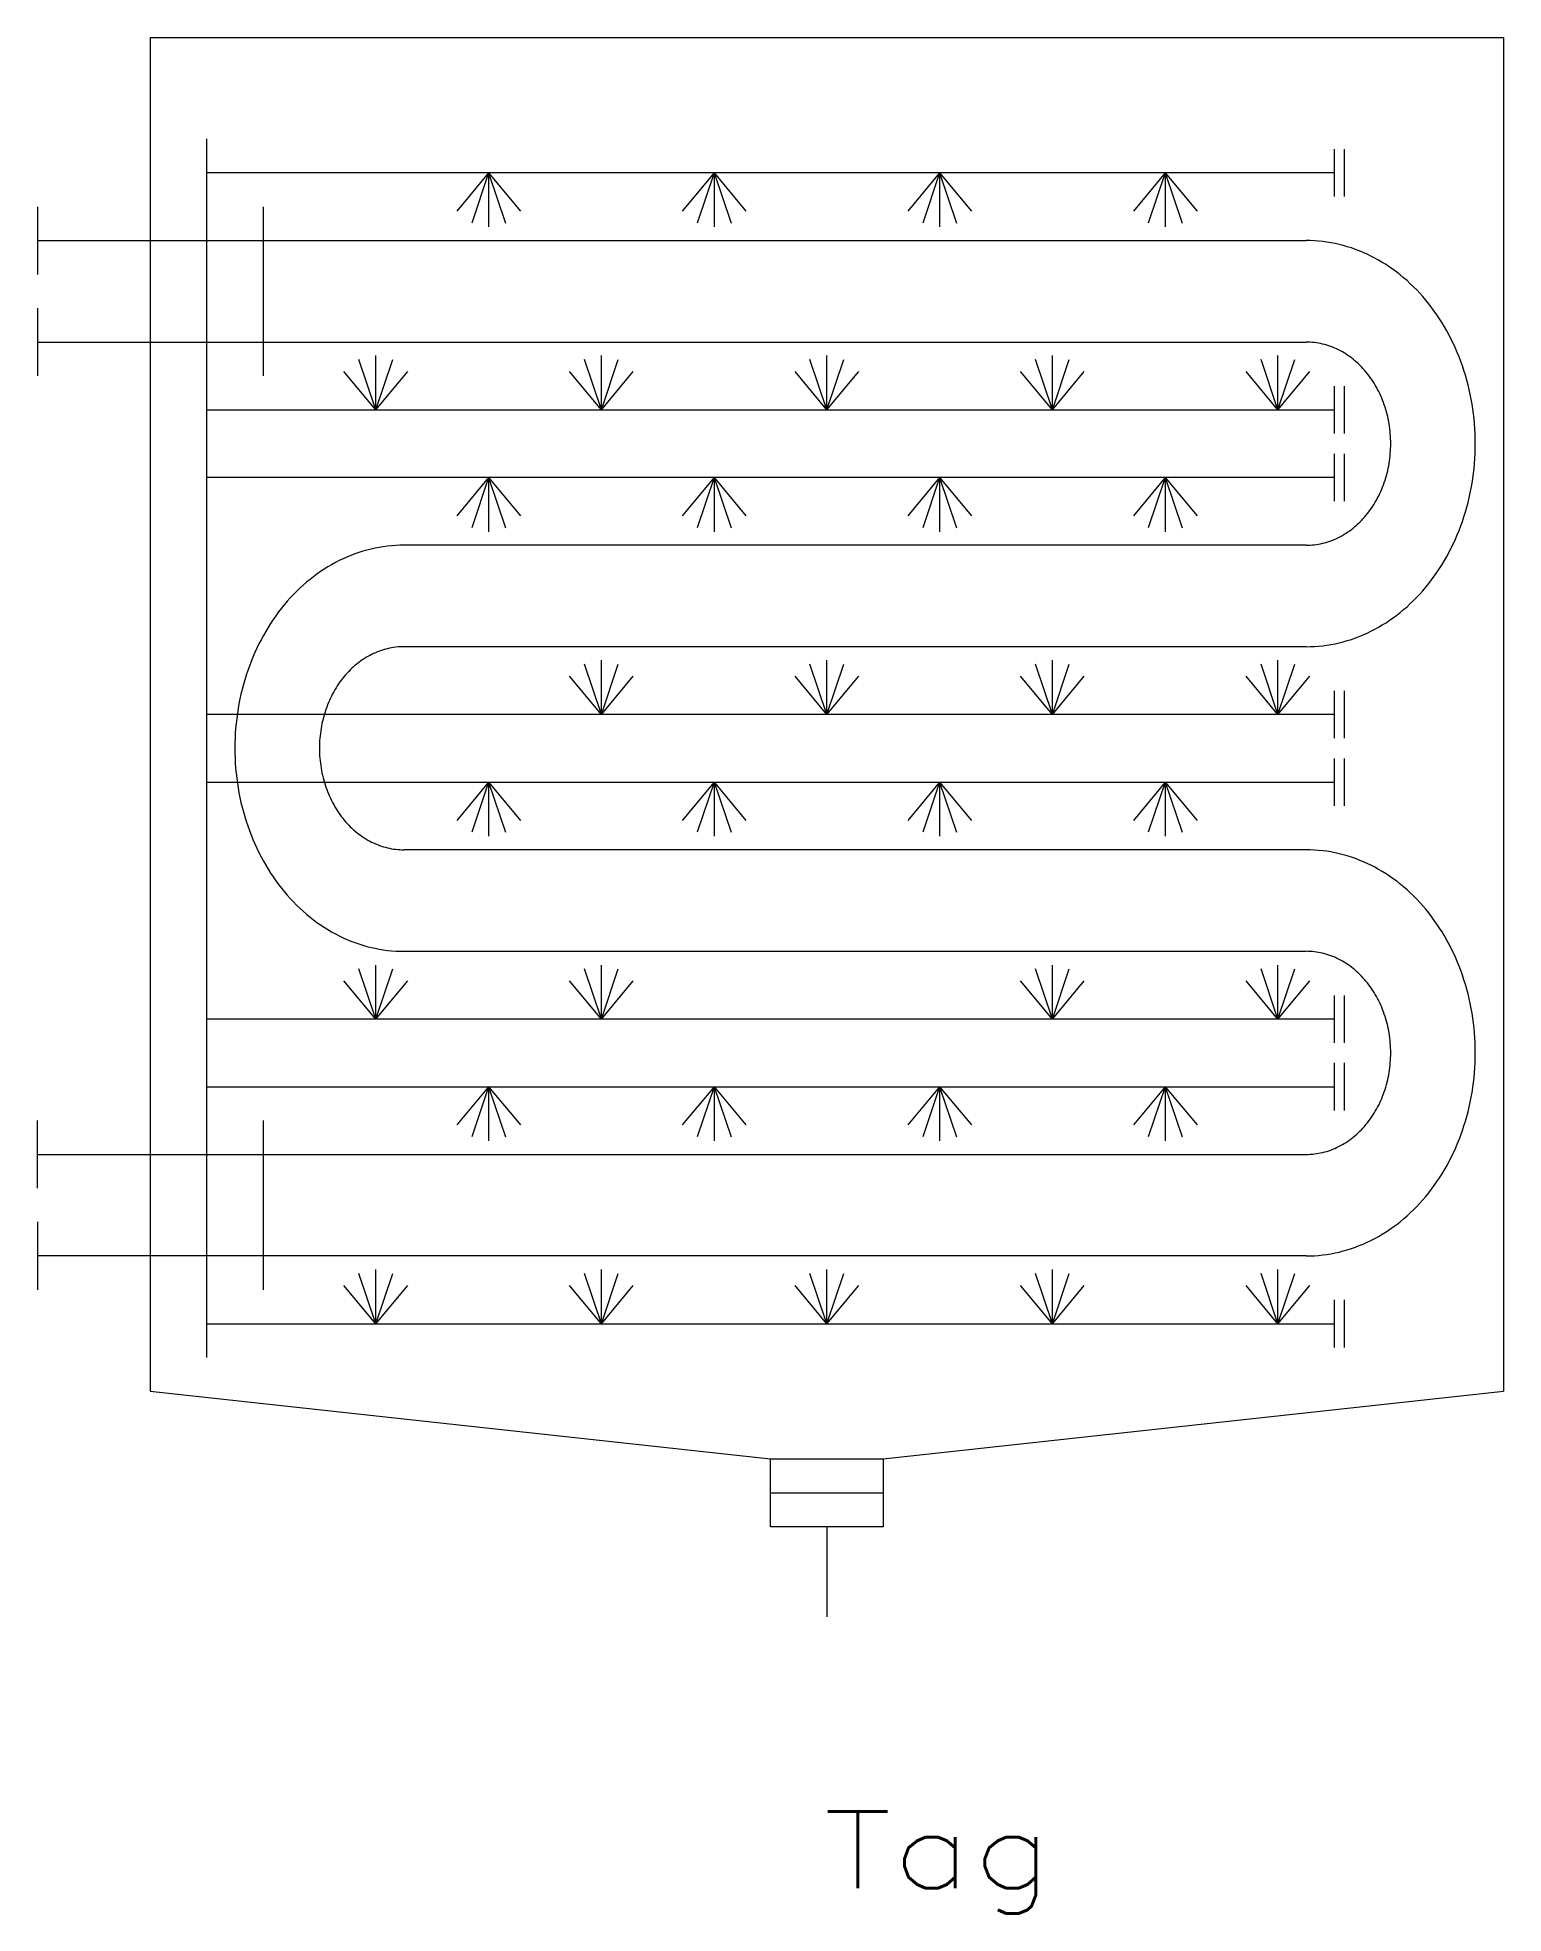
# Model space of a CAD drawing. Header units: inches. Extents: x -13.1 to 11.2, y -19.9 to 11.2.
import ezdxf
from ezdxf.enums import TextEntityAlignment as Align

# ---------------------------------------------------------------- set-up
doc = ezdxf.new("R2010")
doc.units = ezdxf.units.IN
doc.header["$MEASUREMENT"] = 0
doc.layers.get('0').update_dxf_attribs({"lineweight": 0})
doc.layers.add('1', color=7, linetype='Continuous', lineweight=0)
doc.styles.add('_TCW_TXTSTY_1', font='TXT.SHX')

# ---------------------------------------------------------------- blocks, each defined once
blk = doc.blocks.new('SPRAY0')
at = {"layer": '1', "color": 7, "linetype": 'Continuous'}
for q in [(-1.411, -1.411), (-0.749, -1.851), (0.749, -1.851), (0, -1.998), (1.413, -1.411)]:
    blk.add_line((0, 0), q, dxfattribs=at)
blk = doc.blocks.new('FLANG0')
at = {"layer": '1', "color": 7, "linetype": 'Continuous'}
for p, q in [((0, 1.251), (0, -1.251)), ((0.625, 1.251), (0.625, -1.251))]:
    blk.add_line(p, q, dxfattribs=at)

msp = doc.modelspace()

# ---------------------------------------------------------------- linework, layer by layer
at = {"layer": '1', "color": 7, "linetype": 'Continuous'}
for p, q in [((-11.25, 11.25), (11.25, 11.25)), ((-11.25, 11.25), (-11.25, -11.25)), ((11.25, 11.25), (11.25, -11.25)), ((-10.313, 9.564), (-10.313, -10.687)), ((8.437, 9), (-10.313, 9)), ((-13.125, 8.436), (-13.125, 7.313)), ((-9.375, 8.436), (-9.375, 5.626)), ((-13.125, 7.874), (7.969, 7.874)), ((-13.125, 6.75), (-13.125, 5.626)), ((-13.125, 6.187), (7.969, 6.187)), ((-10.313, 5.064), (8.437, 5.064)), ((8.437, 3.936), (-10.313, 3.936)), ((7.969, 2.813), (-7.031, 2.813)), ((-7.031, 1.126), (7.969, 1.126)), ((8.437, 0), (-10.313, 0)), ((-10.313, -1.126), (8.437, -1.126)), ((7.969, -2.25), (-7.031, -2.25)), ((-7.031, -3.936), (7.969, -3.936)), ((8.437, -5.064), (-10.313, -5.064)), ((-10.313, -6.187), (8.437, -6.187)), ((-13.125, -7.874), (-13.125, -6.75)), ((-9.375, -6.75), (-9.375, -9.564)), ((-13.125, -7.313), (7.969, -7.313)), ((-13.125, -8.436), (-13.125, -9.564)), ((7.969, -9), (-13.125, -9)), ((-10.313, -10.126), (8.437, -10.126)), ((-11.25, -11.25), (-0.937, -12.374)), ((0.937, -12.374), (11.25, -11.25)), ((-0.937, -12.374), (0.937, -12.374)), ((-0.937, -13.5), (-0.937, -12.374)), ((0.937, -12.374), (0.937, -13.5)), ((-0.937, -12.936), (0.937, -12.936)), ((0.937, -13.5), (-0.937, -13.5)), ((0, -13.5), (0, -15))]:
    msp.add_line(p, q, dxfattribs=at)
for points in [[(7.96875, 1.125, 0.058645), (8.517442, 1.18985, 0.056806), (9.045047, 1.381907, 0.053691), (9.531291, 1.69379, 0.050095), (9.957488, 2.113515, 0.046703), (10.307258, 2.62495, 0.04395), (10.567161, 3.208443, 0.042051), (10.727209, 3.84157, 0.04109), (10.78125, 4.5, 0.04109), (10.727209, 5.15843, 0.042051), (10.567161, 5.791557, 0.04395), (10.307258, 6.37505, 0.046703), (9.957488, 6.886485, 0.050095), (9.531291, 7.30621, 0.053691), (9.045047, 7.618093, 0.056806), (8.517442, 7.81015, 0.058645), (7.96875, 7.875)], [(7.96875, 2.8125, 0.058645), (8.243096, 2.844925, 0.056806), (8.506899, 2.940953, 0.053691), (8.750021, 3.096895, 0.050095), (8.963119, 3.306757, 0.046703), (9.138004, 3.562475, 0.04395), (9.267956, 3.854222, 0.042051), (9.347979, 4.170785, 0.04109), (9.375, 4.5, 0.04109), (9.347979, 4.829215, 0.042051), (9.267956, 5.145778, 0.04395), (9.138004, 5.437525, 0.046703), (8.963119, 5.693243, 0.050095), (8.750021, 5.903105, 0.053691), (8.506899, 6.059047, 0.056806), (8.243096, 6.155075, 0.058645), (7.96875, 6.1875)], [(-7.03125, 2.8125, 0.058645), (-7.579942, 2.74765, 0.056806), (-8.107547, 2.555593, 0.053691), (-8.593791, 2.24371, 0.050095), (-9.019988, 1.823985, 0.046703), (-9.369758, 1.31255, 0.04395), (-9.629661, 0.729057, 0.042051), (-9.789709, 0.09593, 0.04109), (-9.84375, -0.5625, 0.04109), (-9.789709, -1.22093, 0.042051), (-9.629661, -1.854057, 0.04395), (-9.369758, -2.43755, 0.046703), (-9.019988, -2.948985, 0.050095), (-8.593791, -3.36871, 0.053691), (-8.107547, -3.680593, 0.056806), (-7.579942, -3.87265, 0.058645), (-7.03125, -3.9375)], [(-7.03125, 1.125, 0.058645), (-7.305596, 1.092575, 0.056806), (-7.569399, 0.996547, 0.053691), (-7.812521, 0.840605, 0.050095), (-8.025619, 0.630743, 0.046703), (-8.200504, 0.375025, 0.04395), (-8.330456, 0.083278, 0.042051), (-8.410479, -0.233285, 0.04109), (-8.4375, -0.5625, 0.04109), (-8.410479, -0.891715, 0.042051), (-8.330456, -1.208278, 0.04395), (-8.200504, -1.500025, 0.046703), (-8.025619, -1.755743, 0.050095), (-7.812521, -1.965605, 0.053691), (-7.569399, -2.121547, 0.056806), (-7.305596, -2.217575, 0.058645), (-7.03125, -2.25)], [(7.96875, -9, 0.058645), (8.517442, -8.93515, 0.056806), (9.045047, -8.743093, 0.053691), (9.531291, -8.43121, 0.050095), (9.957488, -8.011485, 0.046703), (10.307258, -7.50005, 0.04395), (10.567161, -6.916557, 0.042051), (10.727209, -6.28343, 0.04109), (10.78125, -5.625, 0.04109), (10.727209, -4.96657, 0.042051), (10.567161, -4.333443, 0.04395), (10.307258, -3.74995, 0.046703), (9.957488, -3.238515, 0.050095), (9.531291, -2.81879, 0.053691), (9.045047, -2.506907, 0.056806), (8.517442, -2.31485, 0.058645), (7.96875, -2.25)], [(7.96875, -7.3125, 0.058645), (8.243096, -7.280075, 0.056806), (8.506899, -7.184047, 0.053691), (8.750021, -7.028105, 0.050095), (8.963119, -6.818243, 0.046703), (9.138004, -6.562525, 0.04395), (9.267956, -6.270778, 0.042051), (9.347979, -5.954215, 0.04109), (9.375, -5.625, 0.04109), (9.347979, -5.295785, 0.042051), (9.267956, -4.979222, 0.04395), (9.138004, -4.687475, 0.046703), (8.963119, -4.431757, 0.050095), (8.750021, -4.221895, 0.053691), (8.506899, -4.065953, 0.056806), (8.243096, -3.969925, 0.058645), (7.96875, -3.9375)]]:
    msp.add_lwpolyline(points, format="xyb", dxfattribs=at)

# ---------------------------------------------------------------- block references
for name, p, xscale, yscale in [('FLANG0', (8.437, 9), 0.2625010000000003, 0.3150010000000005), ('SPRAY0', (-5.625, 9), 0.375, 0.4499999999999993), ('SPRAY0', (-1.875, 9), 0.375, 0.4499999999999993), ('SPRAY0', (1.875, 9), 0.375, 0.4499999999999993), ('SPRAY0', (5.625, 9), 0.375, 0.4499999999999993), ('FLANG0', (8.437, 5.064), 0.2625010000000003, 0.3150009999999996), ('FLANG0', (8.437, 3.936), 0.2625010000000003, 0.3150009999999996), ('SPRAY0', (-5.625, 3.936), 0.375, 0.4500000000000002), ('SPRAY0', (-1.875, 3.936), 0.375, 0.4500000000000002), ('SPRAY0', (1.875, 3.936), 0.375, 0.4500000000000002), ('SPRAY0', (5.625, 3.936), 0.375, 0.4500000000000002), ('FLANG0', (8.437, 0), 0.2625010000000003, 0.315001), ('FLANG0', (8.437, -1.126), 0.2625010000000003, 0.315001), ('SPRAY0', (-5.625, -1.126), 0.375, 0.45), ('SPRAY0', (-1.875, -1.126), 0.375, 0.45), ('SPRAY0', (1.875, -1.126), 0.375, 0.45), ('SPRAY0', (5.625, -1.126), 0.375, 0.45), ('FLANG0', (8.437, -5.064), 0.2625010000000003, 0.3150009999999996), ('FLANG0', (8.437, -6.187), 0.2625010000000003, 0.3150009999999996), ('SPRAY0', (-5.625, -6.187), 0.375, 0.4500000000000002), ('SPRAY0', (-1.875, -6.187), 0.375, 0.4500000000000002), ('SPRAY0', (1.875, -6.187), 0.375, 0.4500000000000002), ('SPRAY0', (5.625, -6.187), 0.375, 0.4500000000000002), ('FLANG0', (8.437, -10.126), 0.2625010000000003, 0.3150010000000005)]:
    msp.add_blockref(name, p, dxfattribs=dict(at, xscale=xscale, yscale=yscale))
at = {"layer": '1', "color": 7, "linetype": 'Continuous', "extrusion": (0, 0, -1), "xscale": 0.375, "zscale": -1, "rotation": 180}
for p, yscale in [((7.5, 5.064), 0.4500000000000002), ((3.75, 5.064), 0.4500000000000002), ((0, 5.064), 0.4500000000000002), ((-3.75, 5.064), 0.4500000000000002), ((-7.5, 5.064), 0.4500000000000002), ((3.75, 0), 0.45), ((0, 0), 0.45), ((-3.75, 0), 0.45), ((-7.5, 0), 0.45), ((7.5, -5.064), 0.4500000000000002), ((3.75, -5.064), 0.4500000000000002), ((-3.75, -5.064), 0.4500000000000002), ((-7.5, -5.064), 0.4500000000000002), ((7.5, -10.126), 0.4499999999999993), ((3.75, -10.126), 0.4499999999999993), ((0, -10.126), 0.4499999999999993), ((-3.75, -10.126), 0.4499999999999993), ((-7.5, -10.126), 0.4499999999999993)]:
    msp.add_blockref('SPRAY0', p, dxfattribs=dict(at, yscale=yscale))

# ---------------------------------------------------------------- texts
at = {"color": 7, "linetype": 'Continuous', "style": '_TCW_TXTSTY_1', "width": 1.166667}
msp.add_text('Tag', height=1.27002, dxfattribs=at).set_placement((-0.05246, -19.505313), (3.7576, -19.505313), align=Align.FIT)

doc.saveas('drawing.dxf')
